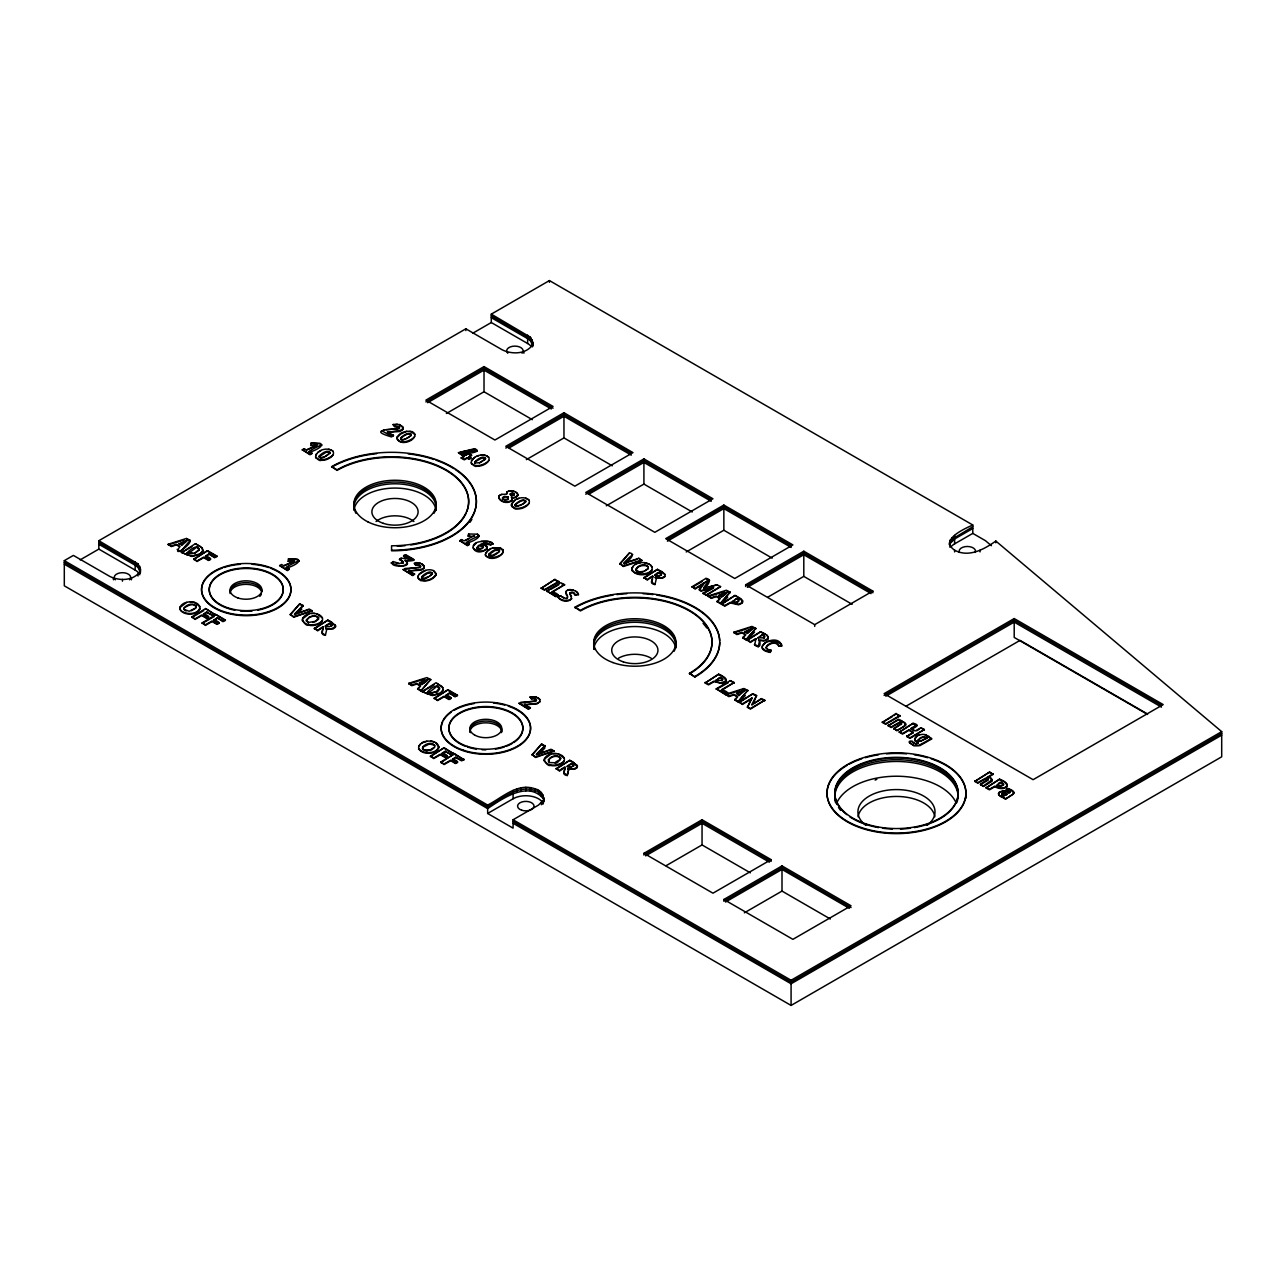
<?xml version="1.0" encoding="UTF-8"?>
<svg xmlns="http://www.w3.org/2000/svg" width="1286" height="1286" viewBox="0 0 1286 1286"><rect width="100%" height="100%" fill="white"/><g stroke="black" fill="none" stroke-linecap="round" stroke-linejoin="round"><path stroke-width="1.5" d="M768.514 649.607L770.957 650.105L770.25 652.404C748.098 648.739 778.126 631.088 781.808 645.91L778.786 646.054C776.423 640.717 767.726 643.579 766.022 648.031L768.514 650.186L766.022 647.453C767.565 642.807 777.451 639.978 778.786 646.054M202.931 551.276L201.806 547.643L195.392 543.689L181.647 552.578L191.903 556.484L199.973 554.379L202.931 550.697L199.973 553.8L193.205 555.874L187.065 554.909L181.647 551.999M443.397 690.373L442.288 686.74L435.858 682.802L422.13 691.675L432.369 695.581L440.455 693.492L443.397 689.794L440.455 692.897L433.687 694.987L427.547 694.006L422.13 691.096M403.145 562.336L399.416 563.509L393.146 561.58C386.411 567.721 415.812 567.93 405.09 560.696M196.999 547.434L199.105 549.54L194.106 553.736L199.073 550.183C197.883 538.287 173.787 565.631 196.999 546.839M439.587 688.058C438.976 692.254 432.016 695.597 439.587 688.058C434.925 679.458 416.15 704.085 437.353 685.888M566.901 597.877C568.09 600.884 559.153 593.827 557.561 596.431C559.876 601.253 568.283 603.182 571.643 598.633L569.843 593.409L572.961 592.782L575.276 595.161C583.651 594.598 570.55 586.77 566.885 590.612C563.734 594.132 570.341 600.015 565.776 592.589M570.1 594.052L569.907 592.83L572.125 591.994L574.199 592.878L575.276 595.161M1009.992 791.951C1010.137 794.089 1009.349 788.816 1006.199 789.845L1006.954 788.27L1008.915 788.8L1012.805 790.713L1013.85 793.124L1013.802 791.967M567.56 597.813L567.624 596.495M480.868 544.701C497.039 544.701 477.797 558.526 473.152 547.868L473.312 546.068C473.859 538.866 499.434 540.892 490.4 544.814C476.27 542.853 488.182 541.326 490.77 545.216M565.776 593.184L565.92 591.544M722.443 679.506L721.687 680.776L722.555 678.799C719.26 673.768 715.386 684.731 716.061 679.924M722.443 680.085L722.555 678.799M738.743 601.382L736.589 602.636L738.839 600.08C735.544 595.048 731.67 606.011 732.345 601.205M1003.369 785.071L1003.482 783.769C998.29 778.223 993.789 790.954 1003.369 785.071L1003.482 783.769M292.774 561.194L288.16 561.307L288.45 558.863L297.13 559.072C307.113 563.332 265.832 575.855 299.108 560.583M315.456 445.374L310.842 445.486L311.132 443.043L319.812 443.252C329.811 447.512 288.53 460.034 321.789 444.763M474.518 536.23L468.345 536.407L468.618 533.979L477.299 534.188C487.298 538.448 446.017 550.971 479.276 535.683M468.345 536.407L468.618 533.979M315.568 456.835C316.581 449.811 327.93 446.612 333.074 451.37C335.694 455.839 326.837 460.854 321.532 460.308C318.333 462.124 314.122 454.312 316.051 458.073M414.944 434.684C414.783 442.432 396.908 446.419 397.149 437.015C399.882 432.434 406.071 430.553 411.134 431.517C413.851 430.73 415.876 437.561 414.462 433.446M396.94 438.896L397.149 437.015M418.03 576.98C419.043 569.73 436.05 566.001 435.825 575.228C433.093 579.809 426.888 581.69 421.824 580.725C419.107 581.513 417.098 574.681 418.513 578.796M418.03 577.559L418.239 575.662M435.825 575.228L436.034 573.347M471.174 462.703C472.187 455.678 483.536 452.479 488.68 457.253C491.3 461.722 482.443 466.738 477.138 466.191C473.939 467.991 469.728 460.179 471.657 463.957M503.292 550.601C502.505 557.803 488.921 561.677 485.288 554.829L487.49 550.424L492.908 547.723L500.527 547.772L503.292 551.196L502.81 549.363M511.442 504.868C513.227 498.325 523.868 495.319 528.948 499.997C531.568 504.45 522.711 509.481 517.406 508.918C514.207 510.735 509.995 502.922 511.924 506.7M511.442 505.446L511.651 503.565M399.239 424.541L402.679 427.274L402.229 429.845L388.726 432.273L400.139 431.485L403.065 429.267L402.679 426.679L399.239 424.541L393.243 424.46L394.625 426.791C414.558 430.488 358.135 427.241 391.571 436.951L393.468 435.279L387.407 432.369M422.194 564.024L424.251 567.271L422.644 568.975L409.816 570.936L421.229 570.148L423.817 568.541L424.251 566.692C423.528 562.738 411.777 560.583 415.7 565.438C418.014 563.654 422.178 567.383 419.766 567.19C422.419 564.988 417.275 564.04 415.7 564.859L414.333 563.123M539.991 701.674L537.066 703.313L525.653 704.68L537.066 703.892L539.991 701.674L539.59 699.086L536.149 696.948L530.17 696.867L531.536 699.198C533.851 697.398 538.014 701.127 535.603 700.934C538.255 698.732 533.111 697.784 531.536 698.603L530.17 696.867M726.301 681.178L724.999 677.642L718.745 674.153L705.178 682.979L708.49 684.891L714.068 681.66L722.314 683.525L725.802 681.885L726.22 679.121M742.585 602.459L741.299 598.922L735.029 595.434L721.478 604.259L724.79 606.172L730.368 602.941L738.598 604.806L742.102 603.166L742.713 601.141M1007.227 786.148L1005.925 782.611L999.672 779.123L986.121 787.948L989.416 789.861L995.01 786.63C998.257 789.202 1007.774 790.134 1007.163 784.09M325.229 625.896L329.779 623.083L331.788 624.755L329.682 626.7L325.824 626.234M330.791 626.234L331.788 625.334L329.779 623.662L325.229 626.475M567.078 766.118L571.643 763.305L573.636 764.977L571.547 766.922L567.689 766.472M572.64 766.456L573.636 765.556L571.643 763.884L567.078 766.713M661.374 573.974L661.261 575.292L661.374 573.974C658.368 568.299 649.478 581.368 659.38 572.302M764.431 637.052L763.562 638.403L764.559 636.329C762.421 631.506 757.615 640.171 758.001 637.47M764.431 637.647L764.559 636.329M329.2 453.636L329.811 453.444C329.409 448.267 321.114 453.572 319.314 456C320.085 461.401 327.592 455.051 329.811 452.865M411.311 434.218L411.182 434.941C409.269 437.304 402.084 442.159 400.702 438.06C402.486 435.649 410.781 430.344 411.182 435.52L410.572 435.713M411.182 435.52C409.768 431.421 402.631 436.292 400.702 438.655L401.955 440.262L405.315 438.992M432.273 574.183C431.871 569.007 423.576 574.312 421.776 576.723C420.972 584.953 439.314 568.267 429.669 575.903M499.547 551.437C499.129 546.261 490.834 551.565 489.05 553.993C489.532 560.728 501.556 550.022 498.936 551.63M319.185 457.302L319.314 456M474.791 463.185L474.92 461.883C476.849 459.52 484.002 454.649 485.417 458.748L479.549 462.799L474.952 462.912M515.059 505.334L515.188 504.61C517.117 502.263 524.27 497.393 525.685 501.476C523.675 506.266 509.336 506.636 518.628 505.977M515.059 505.928L515.188 504.61M514.127 494.901C512.567 488.696 507.231 498.663 514.127 494.901L514.046 493.47M98.829 542.483L138.02 565.615L140.431 570.807L139.82 573.492L140.431 569.039L138.02 563.847L98.829 540.715L98.829 549.106L135.159 570.1A17.988 10.384 0 0 1 139.82 574.746M491.284 315.89L530.475 339.022L532.886 344.214L532.275 346.915L532.886 342.462L530.475 337.27L491.284 314.138L491.284 322.529L527.63 343.507A17.988 10.384 0 0 1 530.475 345.661M543.174 803.943C545.055 797.256 542.162 790.311 534.799 788.736C517.117 782.563 502.087 797.802 487.651 805.068L64.3 560.648L64.3 585.821L791.083 1005.427L1221.7 756.811L1221.7 731.638L995.83 541.052C984.304 549.251 968.631 557.963 954.614 550.167C939.053 539.59 965.143 528.53 972.779 524.993L972.779 533.385L954.614 543.865A17.988 10.384 0 0 0 951.753 546.02M196.002 607.362L196.163 606.703C193.093 601.928 185.489 606.896 184.059 608.101C186.438 604.581 192.964 602.266 196.051 606.06L196.002 607.94M434.62 747.118C422.628 754.143 436.645 748.79 434.668 745.237C432 741.749 426.534 743.517 423.721 745.96C420.635 748.114 425.345 752.423 422.515 747.922L422.628 749.159M560.375 759.592C550.103 763.884 557.481 765.443 560.535 758.354M648.112 568.589L648.176 566.708C645.074 562.657 635.782 565.39 636.12 570.63C639.206 577.784 654.494 563.429 645.347 570.534M503.26 499.113L505.35 500.27L507.6 499.788L508.308 496.991L504.369 496.283L502.456 498.55L502.633 497.312M183.898 609.339L184.059 608.101M308.656 622.424L315.745 621.299L318.574 617.473L314.411 615.528L309.396 616.958L306.422 620.752L308.656 623.003L306.422 620.157M323.156 627.086L317.674 630.847L314.363 628.34L317.674 630.253C330.727 620.8 315.89 634.368 325.406 635.3L326.789 629.175L325.792 628.227L326.789 629.175M548.447 759.737C549.186 763.98 550.649 763.53 548.447 759.737C550.826 756.232 557.336 753.901 560.439 757.711L560.535 758.933L560.439 757.711M567.255 775.522L568.653 769.398L567.64 768.449L568.653 769.976L567.255 775.522C557.738 774.59 572.575 761.039 559.523 770.475L556.211 768.562L559.523 771.07L565.02 767.308M636.023 569.987C637.454 564.795 646.167 564.795 648.176 566.708M652.758 576.321L647.26 580.066L643.948 577.575L647.26 579.488C660.313 570.036 645.476 583.587 654.992 584.535L656.39 578.395L655.378 577.462L656.39 578.395M758.177 646.295C747.745 639.946 762.775 653.706 759.576 640.75L758.563 640.396M758.177 646.874L759.576 640.75M992.149 779.83L983.533 785.875L980.462 784.685L983.533 786.469L991.667 781.502L991.265 778.271L989.432 777.242L986.844 778.03L993.242 774.333L989.673 772.018L974.82 781.422L977.89 783.206L985.59 778.753L988.275 779.493M179.911 607.844C182.226 599.051 203.092 599.935 199.185 610.287C194.331 617.087 178.095 614.242 180.185 606.799M302.435 619.273C305.168 609.95 324.651 612.506 322.384 620.656C319.571 624.996 313.559 626.234 308.736 625.237C305.071 626.716 301.39 617.537 302.548 620.913M302.435 619.852L302.708 618.212M418.818 745.96C416.407 754.319 437.047 756.747 438.767 746.78C437.674 741.138 429.878 740.286 425.216 741.604C421.647 741.025 416.487 749.69 420.506 743.935M418.529 749.368L418.818 748.323M544.299 759.496C547.016 750.172 566.499 752.728 564.232 760.878C561.419 765.218 555.407 766.456 550.601 765.459C546.936 766.954 543.239 757.775 544.396 761.135M544.299 760.074L544.573 758.435M632.037 568.492C634.77 559.185 654.252 561.725 651.97 569.891C647.903 577.928 630.188 575.276 632.31 567.447M632.037 570.839L632.31 569.794M199.86 609.242L200.134 608.198M438.478 748.42L438.767 746.78M920.953 740.993L925.968 738.694L925.872 737.441L924.087 736.54L920.117 737.842L918.525 740.543L920.953 740.993L925.968 738.1L924.087 737.119L921.323 737.794L918.317 739.964L918.525 741.138L919.683 740.945M325.792 628.822L333.01 629.031L335.357 627.279L335.453 625.285L327.946 620.077L314.363 628.34M567.64 769.044L574.858 769.253L577.205 767.501L577.301 765.508L569.811 760.299L556.211 768.562M655.378 578.041L662.595 578.266L664.942 576.514L665.039 574.504L657.548 569.312L643.948 577.575M768.128 638.853L768.321 637.567L767.629 639.512L763.691 641.103L758.563 639.801M322.432 631.539L323.349 627.214M563.798 773.529L565.277 767.662M651.536 582.526L652.532 579.021M754.721 644.881L755.943 638.66L750.445 641.827L747.134 639.914L750.445 642.421L755.943 638.66M510.269 494.596L510.413 493.519M914.7 738.903L914.716 740.238C913.558 734.033 928.878 731.959 927.27 737.939L928.846 736.444L927.27 737.939M914.7 739.482L917.143 735.994M511.732 500.672L512.166 499.097L511.732 500.672C508.083 503.951 500.961 502.505 498.791 498.196C497.473 492.361 508.05 495.367 506.716 493.438M499 496.171L498.759 497.473C500.784 501.926 508.083 503.373 511.732 500.077M486.944 549.09L487.185 547.836M511.651 496.943C509.674 497.971 515.847 498.341 517.872 494.933C516.152 491.043 510.526 489.259 506.941 492.072L506.716 494.017L506.684 492.715M511.651 497.537C515.67 499.595 520.862 494.322 515.59 491.911M765.684 642.261L762.148 646.247M901.647 723.262L893.802 728.439L896.872 730.802L905.489 725.449L905.617 724.179L903.11 721.784L900.039 722.443L901.824 720.835L898.448 719.244L888.144 725.77L891.214 727.538L898.898 723.102L901.502 724.5L901.325 723.005L898.898 722.523L891.214 726.96L888.144 725.191M506.684 493.294L506.941 492.072M1008.98 793.382L1006.665 791.437L1002.662 790.745L998.82 792.562L998.788 794.861L1001.006 796.677L998.788 794.861M1001.006 796.098L1003.787 795.809L1002.26 797.272L1005.443 799.12L1013.143 794.234L1013.85 792.546M770.25 652.404L770.957 650.105M482.25 548.013C475 554.105 476.399 540.972 483.311 546.212L482.25 548.592L483.375 546.807M483.311 546.807L478.987 545.794L476.752 548.093L481.077 548.543M747.423 707.364L751.876 698.057L747.423 707.364L750.413 709.084L764.784 700.195L761.296 698.555L751.86 705.049M391.265 562.673C395.75 564.924 403.595 568.187 407.26 563.139M751.876 698.652L742.408 704.471L739.177 702.027L752.937 693.717L756.57 695.485L751.86 704.455M753.853 702.269L756.57 695.485M927.27 737.36L927.881 736.01M1002.115 793.928C1004.366 796.388 1000.781 794.796 1002.807 793.108C1009.912 791.019 1003.16 798.333 1007.099 793.88M1002.115 794.523L1002.324 793.51M1010.04 792.128L1006.199 790.44L1006.954 788.27M393.243 424.46L394.625 426.196L398.933 426.47L399.255 428.061M557.561 595.852C559.699 601.591 569.393 601.221 571.643 598.633M316.051 457.478C321.002 462.751 330.968 457.623 333.363 454.505M397.149 437.594L400.669 434.041L406.746 431.324M396.94 438.317C400.428 445.599 412.517 439.844 414.735 436.581M474.904 457.269L471.367 460.822M471.657 463.362C476.608 468.634 486.574 463.49 488.969 460.388M418.513 578.218C423.48 582.735 432.514 579.938 435.825 574.649M511.651 504.144L515.172 499.997M490.85 548.463L485.497 552.932M511.924 506.105C516.876 511.378 526.842 506.234 529.237 503.115M485.288 554.829C487.683 560.021 501.042 556.806 503.083 552.498M476.061 543.222L473.312 546.068M699.327 589.551L701.063 590.547L713.521 587.557L701.063 591.142C692.141 587.863 725.256 570.212 695.131 589.052L692.109 586.721L705.885 578.427C717.684 579.343 693.154 599.26 709.55 580.227M699.327 590.145L703.571 584.31M306.582 620.093C308.447 616.299 318.028 613.76 318.526 619.37L318.574 617.473M434.668 745.237L429.46 743.935L422.692 747.262M560.439 758.29C557.401 754.352 548.8 756.859 548.383 761.617M180.185 607.378L186.599 602.427M302.708 618.791L309.122 613.84M632.31 568.026L632.985 566.403M544.573 759.029L550.971 754.062M180.024 609.5C182.982 614.065 195.777 615.817 199.86 608.664M302.548 620.318C306.438 627.986 319.201 624.707 322.384 620.656M418.641 748.661C421.615 753.242 434.395 754.995 438.478 747.825M632.133 570.132C634.979 575.646 648.932 574.906 651.97 569.891M544.396 760.54C548.286 768.208 561.066 764.929 564.232 760.878M721.478 603.681L724.79 605.577L730.368 602.362L738.598 604.227L742.102 602.571L742.52 600.401M705.178 682.4L708.49 684.297L714.068 681.082L720.996 683.091L726.301 680.583M986.121 787.37L989.416 789.266L995.01 786.051C998.45 788.27 1005.523 789.556 1007.356 784.83M980.462 784.106L988.275 778.914L985.59 778.159L977.89 782.611L974.82 780.843M980.462 784.685L988.034 780.232L988.275 778.914M64.3 560.648L73.382 555.407L109.728 576.385C119.084 581.047 133.342 581.047 139.82 571.74M532.275 345.146C525.797 354.454 511.555 354.454 502.183 349.808L465.853 328.814L98.829 540.715M487.651 805.068L487.651 813.459L513.082 828.152L513.082 819.761L538.529 805.068L543.174 800.422M972.779 528.514L954.614 538.995L949.952 543.656L949.952 540.136M565.92 592.123L566.274 591.062M325.792 628.227L330.92 628.95L335.357 626.7M655.378 577.462L660.522 578.17L664.942 576.514M567.64 768.449L572.768 769.173L577.205 767.501M760.573 640.348L764.736 640.348L768.128 638.274M483.874 460.308L485.417 459.327L485.369 457.703M319.314 456.578L326.355 452.093L329.939 452.736M485.545 458.604L481.961 457.977L474.92 461.883M421.776 577.318L427.643 573.251L432.401 572.865M515.188 505.205C517.117 502.842 524.27 497.971 525.685 502.07L525.653 500.447M489.05 554.571L494.917 550.521L499.675 550.135M499 496.766L499.547 495.496M473.152 547.868C474.518 550.537 483.584 553.076 486.944 548.495M1005.411 791.035L998.82 792.562M1005.443 799.12L1013.625 793.687M294.51 614.644L309.17 609.034L312.176 610.77L293.69 617.264L290.298 614.386L299.799 603.713L303.158 605.867L295.587 613.679M290.298 614.981L299.799 603.713M624.096 563.284L638.756 558.269L641.778 560.583L623.276 566.499L619.884 563.622L629.401 552.948C641.73 554.17 608.648 575.244 632.76 554.507M619.884 564.216L629.401 552.948M536.358 754.866L551.019 749.256L554.041 750.992L535.539 757.486L532.147 754.625L541.663 743.935L545.007 746.089L537.452 753.901M532.147 755.203L541.663 743.935M168.225 544.251L171.311 546.02L176.391 544.316L180.072 546.437C170.781 558.558 190.762 545.618 190.215 540.361L186.374 538.48L168.225 544.251L171.311 546.614L176.391 544.894L178.85 546.325M180.378 551.839L190.215 540.361M420.844 690.952L430.697 679.458L426.839 677.577L408.707 683.348L411.777 685.711L416.857 684.007L420.554 686.129L417.628 689.087L420.844 690.952L430.697 679.458M720.305 603.584L730.159 592.107L726.317 590.226L708.168 595.997L711.238 598.36L716.334 596.64L720.015 598.778L717.09 601.735L720.305 603.584L730.159 592.107M724.002 601.269L727.699 597.186M745.944 639.817L755.798 628.34L751.94 626.443L733.808 632.214L736.878 634.577L741.974 632.873L745.655 635.011L742.729 637.952L745.944 639.817L755.798 628.34M748.404 638.853L754.56 632.053M737.907 701.867L747.761 690.389L743.919 688.508L725.77 694.279L728.84 696.642L733.936 694.938L737.617 697.06L734.692 700.018L737.907 701.867L747.761 690.389M741.604 699.552L745.301 695.469M893.802 728.439L896.872 730.223C899.171 729.226 910.15 724.5 903.11 721.784M303.158 605.288L294.51 614.049M299.108 612.04L301.808 609.098M545.007 745.51L536.358 754.271M540.972 752.262L545.007 747.857M183.994 609.387L189.219 611.268L195.585 608.021M417.628 689.087L420.554 685.551L416.857 683.413L411.777 685.116L408.707 683.348M717.09 601.735L720.015 598.199L716.334 596.061L711.238 597.765L708.168 595.997M742.729 637.952L745.655 634.416L741.974 632.294L736.878 633.998L733.808 632.214M734.692 700.018L737.617 696.482L733.936 694.344L728.84 696.048L725.77 694.279M425.65 570.454L419.011 574.376M401.602 563.348L403.145 562.93L403.113 561.628L399.496 559.153L403.113 562.223M181.583 545.521L187.033 540.892M427.499 679.41C412.79 684.104 422.998 686.386 427.499 679.989M422.065 684.618L424.493 682.287M726.976 592.042C712.251 596.752 722.459 599.035 726.976 592.637M721.526 597.267L723.97 594.936M749.609 631.169L747.166 633.5L752.599 628.87M739.129 694.97L744.578 690.341L739.129 695.549L736.54 693.475L744.578 690.92M504.225 499.498L508.308 499.129M510.413 494.113L512.31 493.422L514.223 494.467M996.988 784.91L999.865 785.842L1003.369 784.476M508.308 496.991L504.369 496.862L502.681 499.177M510.269 494.017L511.442 495.158L514.127 494.322M654.815 575.115L658.03 576.112L661.261 574.713M506.941 492.667L507.552 491.541M522.052 504.417L525.074 502.263M718.745 674.153L705.178 682.979M999.672 779.123L986.121 787.948M1002.324 794.089L1004.559 793.349L1007.099 794.475M327.946 620.077L314.363 628.934M657.548 569.312L643.948 578.153M569.811 760.299L556.211 769.157M768.321 638.161L767.179 635.364L760.733 631.651L747.134 639.914M760.733 631.651L747.134 640.508M216.996 556.099L214.601 557.192L208.911 553.896L214.601 557.77L216.996 556.099L207.56 550.649L193.768 558.992L197.063 561.484L203.686 557.658L208.525 560.455C216.578 558.172 196.436 552.884 210.534 559.297M207.56 550.649L193.768 559.571M215.035 614.017L212.624 615.11L206.95 612.409L212.624 615.689L215.035 614.595L205.599 608.567L191.807 616.91L195.102 619.402L201.725 615.576L206.564 618.373C214.617 616.09 194.475 610.802 208.557 617.216M225.388 619.997L222.992 621.09L217.302 617.794L222.992 621.668L225.388 619.997L215.952 614.547L202.159 622.89L205.455 625.382L212.077 621.556L216.916 624.353C224.97 622.054 204.828 616.782 218.909 623.196M552.305 592.235L564.586 584.632L560.664 582.719L546.711 590.901L555.729 596.688C565.438 594.791 541.068 587.702 558.124 595.595M457.462 695.196L455.067 696.289L449.377 693.009L455.067 696.867L457.462 695.196L448.042 689.746L434.234 698.089L437.545 700.581L444.168 696.771L448.991 699.552C457.06 697.269 436.918 691.981 451 698.394M448.042 689.746L434.234 698.684M453.653 753.178L451.257 754.271L445.567 751.587L451.257 754.866L453.653 753.773L444.217 747.729L430.424 756.088L433.736 758.579L440.342 754.753L445.181 757.55C453.251 755.252 433.109 749.963 447.19 756.377M444.217 747.729L430.424 756.666M464.005 759.158L461.61 760.251L455.919 757.55L461.61 760.846L464.005 759.753L454.569 753.709L440.776 762.051L444.088 764.559L450.711 760.733L455.533 763.514C463.603 761.232 443.461 755.943 457.543 762.357M454.569 753.709L440.776 762.646M721.864 690.132L734.145 682.528L730.239 680.615L716.27 688.798L725.288 694.585C735.013 692.688 710.628 685.615 727.699 693.492M554.941 579.407L541.197 588.297L544.508 590.21L558.863 581.915L554.941 579.407L541.197 588.297M752.937 693.717L739.177 702.606M896.085 713.521L882.325 722.41L885.636 724.323L899.991 716.029L896.085 713.521L894.22 715.546M916.902 725.191C899.734 733.149 926.193 725.738 913.044 723.311L899.268 732.2L902.531 734.081L909.009 730.335L913.221 732.763L909.009 729.757L902.531 733.486L899.268 731.605M913.044 723.311L899.268 732.2M205.696 555.922L208.911 553.896M205.696 556.5L208.911 554.491M203.735 613.84L206.95 611.814M203.735 614.419L206.95 612.409M214.087 619.82L217.302 617.794M214.087 620.399L217.302 618.389M446.178 695.019L449.377 693.009M446.178 695.613L449.377 693.588M442.352 753.001L445.567 750.992M442.352 753.596L445.567 751.587M452.704 758.981L455.919 756.972M455.919 757.55L454.762 757.808M758.001 638.049L762.55 634.657M989.673 772.018L974.82 781.422M191.309 610.77L194.958 608.664M732.345 601.8L736.878 598.424M716.061 680.519L720.578 677.143M996.988 785.489L1001.505 782.113M325.085 456.385L328.268 454.44M406.472 438.462L409.655 436.501M488.905 554.716L492.49 555.343L498.003 552.433M751.876 698.057L742.408 703.876L739.177 702.027M321.13 450.47L317.755 452.431M704.696 582.462L695.131 588.474L692.109 586.721M479.549 462.799L482.813 461.047M491.284 314.138L549.427 280.573L972.779 524.993M80.166 559.876L98.829 549.106M472.637 333.299L491.284 322.529M309.621 451.788L311.919 453.106L310.022 454.778L302.339 449.746L304.219 448.653L306.502 449.987L317.031 445.294M302.339 450.341L304.219 448.653M302.339 449.746L310.022 454.183L311.919 453.106M484.018 366.59L425.875 400.155L494.917 440.021L553.06 406.44L484.018 366.59L484.018 391.764L532.34 419.67M425.875 401.923L484.018 368.343L553.06 408.209M427.579 402.695L484.018 370.111L551.34 408.98M382.071 431.453L383.855 429.829M181.647 552.578L191.839 546.695M382.071 430.874L391.571 436.356L393.468 435.279M446.403 413.481L484.018 391.764M193.768 558.992L197.063 560.905L203.686 557.079L208.525 559.86L210.534 558.703M458.443 452.656L464.085 456.498L458.443 452.656L474.63 448.685C488.31 454.183 438.188 455.373 477.283 450.582M470.869 458.25C465.628 455.212 474.389 458.298 468.795 459.215L467.107 458.25L464.294 459.874L461.256 458.137L464.085 455.919M463.233 453.251L465.966 454.826L468.779 453.202L471.56 455.099L468.988 457.157M461.256 458.137L464.085 456.498M463.233 453.829L465.966 455.421L468.779 453.202M286.939 567.592L289.221 568.926L287.341 570.598L279.657 565.567L281.538 564.474L283.82 565.808L294.333 561.114M461.256 457.543L464.294 459.295L467.107 457.655L468.795 458.636L470.869 457.655M468.988 456.578L471.56 455.099M191.807 617.489L203.702 610.625M191.807 616.91L195.102 618.823L201.725 614.997L206.564 617.778L208.557 616.621M279.657 565.567L287.341 570.003L289.221 568.926M563.959 412.742L505.816 446.306L574.858 486.172L633.001 452.608L563.959 412.742L563.959 437.915L612.297 465.821M202.159 623.469L214.055 616.605M505.816 448.075L563.959 414.51L631.281 453.363M509.24 447.866L563.959 416.262L631.281 455.131M202.159 622.89L205.455 624.787L212.077 620.977L216.916 623.758L218.909 622.601M526.344 459.632L563.959 437.915M391.265 563.252L393.146 561.58M399.496 559.153L401.168 558.188L409.864 559.056M399.496 559.731L401.168 558.188M407.34 560.503C422.419 558.301 408.209 562.754 405.09 560.117M408.498 571.032L414.542 573.926L412.661 575.598L403.145 569.521L419.766 567.19M467.123 542.708L469.406 544.026L467.525 545.698L459.825 540.683L461.706 539.59L464.005 540.908L474.518 535.635M459.825 541.261L461.706 539.59M465.596 540.57L468.795 538.721M403.145 569.521L412.661 575.019L414.542 573.926M459.825 540.683L467.525 545.119L469.406 544.026M643.916 458.893L585.773 492.474L654.815 532.324L712.958 498.759L643.916 458.893L643.916 484.083L692.238 511.973M585.773 494.226L643.916 460.661L711.222 499.531M589.181 494.017L643.916 462.43L711.222 501.283M606.285 505.8L643.916 484.083M541.197 587.702L544.508 589.631L558.863 581.336M550.73 589.406L558.815 584.744M564.586 584.632L552.305 591.64M723.857 505.06L665.714 538.625L734.756 578.491L792.899 544.91L723.857 505.06L723.857 530.234L772.179 558.14M667.418 539.397L723.857 506.813L791.179 545.682M667.418 541.165L723.857 508.581L791.179 547.45M422.13 691.675L434.009 684.827M686.226 551.951L723.857 530.234M434.234 698.089L437.545 700.002L444.168 696.176L448.991 698.973L451 697.816M692.109 587.3L702.301 581.417M703.828 588.072L717.009 584.841L720.594 586.577L706.223 595.466L703.104 593.071L713.521 587.557M703.104 593.666L713.521 588.136M703.104 593.071L706.223 594.871L720.594 586.577M524.334 704.776L530.379 707.67L528.498 709.358L518.997 703.265L535.603 700.934M430.424 756.088L433.736 757.984L440.342 754.159L445.181 756.956L447.19 755.798M518.997 703.265L528.498 708.763L530.379 707.67M745.655 586.545L745.655 584.776L803.798 551.212L872.84 591.078L872.84 592.83M747.375 585.548L803.798 552.98L871.12 591.833M747.375 587.316L803.798 554.732L871.12 593.602M440.776 762.051L444.088 763.964L450.711 760.139L455.533 762.936L457.543 761.778M721.478 604.259L735.029 595.434M767.887 597.122L803.798 576.385L852.136 604.291M972.779 526.746L951.753 539.397L949.341 544.589L949.341 542.821M487.651 813.459L513.082 798.783A17.988 10.384 0 0 1 543.174 803.428M745.655 584.776L814.697 624.642L872.84 591.078M728.374 682.641L716.27 689.376M734.145 682.528L721.864 689.537M754.914 702.815L761.296 699.134L764.784 700.79M747.423 706.786L750.413 708.506L764.784 700.195M1014.204 618.55L884.109 693.668L1033.108 779.686L1163.187 704.583L1014.204 618.55L1014.204 637.438L1147.594 714.453M884.109 695.437L1014.204 620.318L1161.467 705.339M885.845 696.192L1014.204 622.086L1161.467 707.107M643.916 855.094L643.916 853.325L702.043 819.761L771.102 859.627L771.102 861.379L702.043 821.513L645.62 854.097M645.62 855.865L702.043 823.281L769.366 862.15M905.955 706.239L1020.023 640.38L1146.485 713.392M882.325 722.41L892.516 716.527M882.325 721.816L885.636 723.729L899.991 715.45M888.144 725.77L898.448 719.822L901.824 721.43M900.039 721.864L901.824 720.835M893.802 729.033L900.923 724.323M666.132 865.671L702.043 844.934L750.381 872.84M911.163 728.519L915.359 730.93L920.824 727.78L924.377 729.5L909.99 738.389L906.743 736.508L913.221 732.184M906.743 736.508L913.221 732.763M916.725 730.737L919.458 729.162M906.743 735.913L909.99 737.794L924.377 729.5M918.011 742.713L915.664 743.999L918.011 743.308M931.611 738.389L918.847 745.366L913.912 745.269L909.491 742.729L913.912 745.864L919.94 745.623L931.611 738.984L928.846 736.444M771.102 859.627L712.958 893.191L643.916 853.325M723.857 899.477L782.001 865.912L851.043 905.778L792.899 939.343L723.857 899.477L723.857 901.245L782.001 867.68L851.043 907.546M725.561 902.016L782.001 869.432L849.323 908.302M744.369 912.819L782.001 891.085L830.322 918.992M986.844 777.435L993.242 773.754M1002.26 797.272L1003.787 796.388L1003.112 794.909M513.082 819.761L791.083 980.253L1221.7 731.638M1221.7 733.406L791.083 982.022L513.082 821.513M1221.7 735.158L791.083 983.774L513.082 823.281M421.647 577.446L424.091 578.33L428.64 576.53M427 741.202L421.888 743.003M546.711 591.48L549.106 590.338M403.611 555.648C412.838 560.246 398.531 556.243 405.685 554.684L413.61 559.265M403.611 556.243L405.685 555.263L413.61 559.844M312.803 622.488L315.745 621.299M546.711 590.901L555.729 596.109L558.124 595.016M716.27 688.798L725.288 694.006L727.699 692.913M290.298 614.386L293.69 616.669L312.176 610.77M619.884 563.622L623.276 565.904L641.778 560.005M532.147 754.625L535.539 756.907L554.041 750.992M543.174 795.037L543.174 798.558C527.951 780.297 501.636 799.153 487.651 808.589L64.3 564.184M427.595 691.755L431.469 692.784L435.841 691.707M187.033 540.297L179.011 544.026L185.698 541.47M426.18 680.567L419.477 683.139M725.642 593.216L718.938 595.772M752.599 628.275L744.578 632.005L751.281 629.433M744.578 690.341L736.54 693.475M490.77 544.621L493.133 543.624M624.096 563.863L628.886 561.853M537.966 754.191L551.019 749.851L554.041 751.587M655.426 575.469L658.03 576.707L660.377 575.469M758.595 637.824L763.562 637.808M749.642 627.986L751.94 627.038L755.798 628.918M741.604 690.052L743.919 689.087L747.761 690.984M717.54 680.567L721.687 680.198M315.649 445.824L306.502 449.987M292.967 561.644L283.82 565.808M781.615 644.399L775.747 641.184L767.179 641.521M480.868 544.123L483.488 543.335M319.185 456.723L320.584 457.607L323.943 456.932M168.225 544.83L184.059 540.007M299.3 612.618L309.17 609.628L312.176 611.364M630.542 561.355L637.117 559.346M408.707 683.927L424.541 679.121M708.168 596.575L724.002 591.753M733.808 632.808L747.873 628.516M725.77 694.858L739.852 690.582M636.12 570.036L639.255 571.884L643.434 571.402M423.817 749.754L429.942 749.931M187.113 552.659L194.106 553.157M429.62 692.527L431.469 693.379L434.588 692.254M573.652 590.258L567.882 590.161M513.902 491.188L508.549 491.075M502.81 549.942L499.482 548.013L492.908 547.723M709.293 587.027L717.009 584.841M460.324 452.158L474.63 449.28L477.283 451.161M386.347 429.572L397.824 428.929M404.945 568.492L418.898 567.576M520.782 702.236L534.751 701.32M424.75 750.172L426.791 751.088L428.897 750.252M550.504 762.646L554.668 762.711M393.243 425.039L397.261 424.139M414.333 563.702L420.313 563.204M530.17 697.446L536.149 696.948M568.975 766.986L571.547 766.922M557.561 596.431L561.001 595.948L563.654 598.103M488.198 541.358L481.141 541.374M314.54 613.342L310.907 613.454M556.404 753.564L552.771 753.676M189.138 553.43L192.643 553.559M733.824 601.848L736.589 602.041M387.407 431.774L388.726 431.694M408.498 570.437L409.816 570.357M575.276 594.582L578.475 594.357M524.334 704.181L525.653 704.101M485.369 455.324L480.98 455.148M310.842 445.486L317.031 444.715M288.16 561.307L294.333 560.535M778.786 645.459L781.808 645.91M909.395 741.942C911.661 738.791 912.851 744.112 915.664 743.421M1003.787 795.053L1004.993 795.102M321.789 445.342L319.812 443.847L311.132 443.043M299.108 561.162L297.13 559.667L288.45 558.863M468.345 535.828L469.824 535.876M762.132 647.871L765.813 650.78L770.25 651.809M649.366 564.2L644.141 562.561M434.218 741.926L430.633 741.09M770.957 650.7L769.575 649.848M414.462 434.025L410.073 431.308M331.772 450.261L328.686 449.232M927.415 735.705L924.859 734.724M322.561 617.971L316.356 613.631M200.037 606.542L193.832 602.218M564.409 758.193L558.22 753.853M918.413 743.067L914.989 740.382L918.413 742.472M406.714 557.449L409.864 558.462M528.948 499.997L525.636 498.052M912.321 741.813L914.523 743.372M1013.802 792.546L1008.915 788.8M493.133 544.203L489.548 541.695M992.069 779.895L989.432 777.242M999.672 779.718L1003.016 780.715M718.745 674.732L720.98 675.182M184.412 610.014L186.116 611.011M299.799 604.307L303.158 605.867M541.663 744.53L545.007 746.089M657.548 569.891L660.94 570.968M760.733 632.246L765.09 633.853M327.946 620.672L330.197 621.154M569.811 760.894L572.045 761.376M742.52 600.98L736.106 595.916M659.38 572.897L661.374 574.569M762.55 635.236L764.559 636.908M1008.465 792.401L1006.665 791.437M437.353 686.483L439.555 689.28M924.377 730.078L920.824 727.78M989.673 772.613L993.242 774.333M736.878 599.019L738.839 600.08M1001.505 782.708L1003.482 784.364M720.578 677.738L722.555 679.394M913.044 723.905L916.902 725.786M752.937 694.311L756.57 696.08M709.55 580.806L705.885 578.427M727.587 591.431L730.159 592.701M190.215 540.956L186.374 538.48M428.125 678.799L430.697 680.053M488.68 457.253L486.397 455.662M897.387 714.743L899.991 716.029M554.941 580.002L558.863 581.915M561.966 583.94L564.586 585.226M734.145 683.123L730.239 680.615M436.034 573.926L433.253 570.502M200.68 546.679L195.392 543.689M487.153 547.756L484.356 544.476M443.059 687.753L436.918 683.316M726.413 680.439L722.073 675.745M335.55 626.587L331.338 621.749M577.301 765.508L577.398 766.81L573.202 761.971M972.779 533.385L985.494 540.715L991.393 545.698M491.284 317.658L527.63 338.636L530.475 340.79L532.886 345.982L532.886 342.462M718.938 595.193L721.526 596.688M717.09 601.141L720.305 603.005M641.778 560.583L638.756 558.269M744.578 631.426L747.166 632.905M911.163 729.098L913.96 730.721M651.536 581.947L654.992 584.535M388.919 433.237L393.468 435.858M742.729 637.374L745.944 639.238M1002.26 796.677L1005.443 798.526M309.621 452.367L311.919 453.685M467.123 543.303L469.406 544.621M466.786 511.635A77.08 44.512 0 0 0 428.768 462.88A77.08 44.512 0 0 0 337.061 470.387L331.611 466.657L337.061 469.808A77.08 44.512 0 0 1 462.799 484.243A77.08 44.512 0 0 1 391.571 545.778L391.571 550.81A84.796 48.948 0 0 0 468.811 522.068A84.796 48.948 0 0 0 455.324 469.583M689.441 673.88A77.08 44.512 0 0 0 689.441 610.946A77.08 44.512 0 0 0 580.42 610.946L574.971 607.217L580.42 610.352A77.08 44.512 0 0 1 689.441 610.352A77.08 44.512 0 0 1 689.441 673.301L694.89 677.031A84.796 48.948 0 0 0 719.726 642.421M689.441 673.301L694.89 677.031M734.692 699.423L737.907 701.288M410.009 571.9L414.542 574.52M525.845 705.644L530.379 708.264M286.939 568.187L289.221 569.505M207.56 551.228L216.996 556.677M448.042 690.341L457.462 695.774M179.011 543.448L181.583 544.926M419.477 682.544L422.065 684.039M321.934 632.712L325.406 635.3M177.147 549.395L180.378 551.26M417.628 688.492L420.844 690.357M563.798 772.934L567.255 774.944M98.829 544.251L135.159 565.229L138.02 567.383L140.431 572.575L140.431 569.039M215.035 614.595L205.599 608.567M225.388 620.575L215.952 614.547M444.217 748.323L453.653 753.773M454.569 754.303L464.005 759.753M64.3 562.416L487.651 806.836C502.087 799.554 517.117 784.315 534.799 790.504C540.908 791.742 547.129 799.345 541.39 804.682L541.39 802.914M665.039 574.504L661.904 571.514M577.462 592.557L575.694 591.142M468.779 453.797L471.56 455.678M539.959 699.761L538.046 697.784M1007.163 784.685L1003.9 781.197M438.767 747.359L435.874 742.729M928.846 737.023L931.611 738.984M755.943 639.238L756.12 638.788M652.758 576.9L652.934 576.45M479.276 536.278L477.299 534.188M768.224 636.859L766.263 634.609M407.292 563.123L405.974 560.696M652.163 567.19L650.732 565.149M202.963 549.652L201.806 547.643M571.466 596.382L570.518 594.743M578.475 594.936L578.057 593.409M914.716 739.659L914.989 740.961M403.032 427.354L403.065 429.267M909.395 741.347L909.491 742.729M476.752 547.514L476.801 548.688M512.117 498.02L512.166 499.675M498.759 496.894L498.791 498.196M1010.04 791.549L1009.992 792.53M995.83 541.052L995.83 542.805M992.069 779.3L992.02 780.956M980.045 550.167L980.045 551.919M954.614 535.474L954.614 543.865M954.614 550.167L954.614 551.919M951.753 537.628L951.753 541.149M949.952 545.505L949.952 547.273M925.872 737.441L925.968 738.694M919.538 734.981L918.3 735.431M918.317 739.386L918.124 740.623M912.321 741.218L912.417 742.215M905.617 723.584L905.489 725.449M814.697 624.642L814.697 626.411M803.798 551.212L803.798 576.385M791.083 980.253L791.083 1005.427M782.001 865.912L782.001 891.085M702.043 819.761L702.043 844.934M640.508 562.673L638.724 563.075M637.004 563.67L635.38 564.474M636.184 568.734L636.12 570.63M573.636 764.977L573.508 766.295M569.907 592.83L569.843 594.003M549.427 280.573L549.427 282.325M543.801 797.722L543.801 801.258M541.39 792.53L541.39 796.066M538.529 790.392L538.529 793.912M536.375 699.375L536.471 700.516M534.799 788.736L534.799 792.256M532.275 339.777L532.275 343.298M530.475 337.27L530.475 340.79M530.459 787.691L530.459 791.228M527.63 335.116L527.63 343.507M525.813 787.337L525.813 790.874M523.9 351.448L523.9 353.216M521.151 787.691L521.151 791.228M520.959 505.012L519.817 505.543M519.062 498.357L517.004 499.081M517.84 494.322L517.872 495.528M516.811 788.736L516.811 792.256M513.082 790.392L513.082 798.783M501.878 494.258L500.431 494.853M489.05 553.993L489.066 555.616M487.153 547.161L487.185 548.415M483.311 546.212L483.375 547.386M478.778 455.614L476.72 456.353M465.853 328.814L465.853 330.582M424.123 566.017L424.139 567.93M421.776 576.723L421.808 578.346M420.538 565.615L420.635 566.772M407.292 562.529L407.26 563.718M403.113 561.628L403.145 562.93M401.103 559.989L400.509 559.667M400.702 438.06L400.557 439.378M399.464 426.968L399.544 428.109M398.194 563.348L395.606 562.657M335.453 625.285L335.357 627.279M333.074 451.37L332.544 450.791M331.788 624.755L331.659 626.073M329.763 451.82L329.811 453.444M318.124 619.434L317.481 620.077M316.549 453.636L315.777 454.939M306.582 619.514L306.534 621.395M199.105 548.961L199.073 550.183M196.051 606.06L196.163 607.297M192.016 601.928L190.199 601.864M139.82 566.354L139.82 569.875M138.02 563.847L138.02 567.383M138.02 574.231L138.02 575.999M135.159 561.709L135.159 570.1M131.429 578.041L131.429 579.793M122.443 579.423L122.443 581.192M113.441 578.041L113.441 579.793M261.38 594.164A15.93 9.195 0 0 1 259.788 596.382M230.065 591.785A15.93 9.195 0 0 1 245.996 582.59A15.93 9.195 0 0 1 261.926 591.785M470.451 732.634A15.93 9.195 0 0 1 485.835 721.06A15.93 9.195 0 0 1 501.219 732.634M834.791 795.295A61.664 35.606 0 0 1 902.917 759.881A61.664 35.606 0 0 1 956.784 802.705M840.578 810.357A61.664 35.606 0 0 1 838.504 807.463M836.897 804.506A61.664 35.606 0 0 1 834.887 797.143M846.847 814.665A61.664 35.606 0 0 1 883.434 758.74A61.664 35.606 0 0 1 956.784 800.953M956.028 802.753A61.664 35.606 0 0 1 929.264 823.683M927.302 824.374A61.664 35.606 0 0 1 914.346 827.605M910.488 828.2A61.664 35.606 0 0 1 900.473 829.068M892.452 829.068A61.664 35.606 0 0 1 882.453 828.2M878.579 827.605A61.664 35.606 0 0 1 865.623 824.374M863.662 823.683A61.664 35.606 0 0 1 849.725 816.771M594.727 649.494A41.12 23.743 0 0 1 636.409 620.511A41.12 23.743 0 0 1 674.105 651.263M353.955 507.327A41.12 23.743 0 0 1 400.332 482.234A41.12 23.743 0 0 1 433.929 513.387M356.061 513.419A41.12 23.743 0 0 1 354.229 508.87M353.875 507.552A41.12 23.743 0 0 1 397.647 483.841A41.12 23.743 0 0 1 435.745 510.622M593.891 648.192A41.12 23.743 0 0 1 633.709 622.279A41.12 23.743 0 0 1 675.906 646.906M965.915 795.295A69.444 40.091 0 0 1 965.657 798.783M471.882 519.335A84.796 48.948 0 0 1 469.92 522.341M703.072 623.372A77.08 44.512 0 0 1 706.689 627.922M230.065 593.553A15.93 9.195 0 0 1 243.922 584.423A15.93 9.195 0 0 1 261.38 591.174M469.904 732.023A15.93 9.195 0 0 1 485.835 722.828A15.93 9.195 0 0 1 501.765 732.023M234.824 610.191A37.005 21.364 0 0 1 216.305 577.318A37.005 21.364 0 0 1 276.185 577.318A37.005 21.364 0 0 1 257.666 610.191M252.04 610.979A37.005 21.364 0 0 1 240.45 610.979M270.269 568.107A44.705 25.816 0 0 1 280.075 606.751A44.705 25.816 0 0 1 212.415 606.751A44.705 25.816 0 0 1 222.237 568.107M223.893 567.528A44.705 25.816 0 0 1 240.418 564.281M252.088 564.281A44.705 25.816 0 0 1 268.597 567.528M466.03 513.371A77.08 44.512 0 0 1 410.813 544.959M405.106 545.666A77.08 44.512 0 0 1 397.342 546.245M331.611 467.236A84.796 48.948 0 0 1 376.637 453.669M408.112 453.845A84.796 48.948 0 0 1 433.977 459.456M435.938 460.131A84.796 48.948 0 0 1 453.797 468.602M331.611 466.657A84.796 48.948 0 0 1 469.92 482.539A84.796 48.948 0 0 1 391.571 550.231M574.971 607.796A84.796 48.948 0 0 1 612.988 595.129M616.878 594.582A84.796 48.948 0 0 1 626.877 593.682M642.968 593.682A84.796 48.948 0 0 1 652.983 594.582M656.873 595.129A84.796 48.948 0 0 1 677.32 600.015M679.217 600.675A84.796 48.948 0 0 1 719.662 640.605M574.971 607.217A84.796 48.948 0 0 1 694.89 607.217A84.796 48.948 0 0 1 694.89 676.452M465.709 746.394A37.005 21.364 0 0 1 455.823 715.997A37.005 21.364 0 0 1 508.902 711.769A37.005 21.364 0 0 1 513.677 742.569M512.021 743.581A37.005 21.364 0 0 1 506.009 746.394M504.353 746.973A37.005 21.364 0 0 1 495.431 749.111M485.867 749.834A37.005 21.364 0 0 1 481.993 749.722M476.286 749.111A37.005 21.364 0 0 1 467.365 746.973M508.211 706.127A44.705 25.816 0 0 1 526.376 739.386A44.705 25.816 0 0 1 470.563 752.728A44.705 25.816 0 0 1 442.673 721.8M443.509 720.192A44.705 25.816 0 0 1 451.113 712.235M454.247 710.226A44.705 25.816 0 0 1 474.293 703.538M493.631 703.056A44.705 25.816 0 0 1 504.771 705.082M931.193 758.804A69.444 40.091 0 0 1 953.36 816.53A69.444 40.091 0 0 1 851.83 824.246A69.444 40.091 0 0 1 847.361 765.186M848.985 764.27A69.444 40.091 0 0 1 861.733 758.804M865.285 757.711A69.444 40.091 0 0 1 878.483 754.802M886.392 753.853A69.444 40.091 0 0 1 906.534 753.853M914.442 754.802A69.444 40.091 0 0 1 927.656 757.711M836.897 802.609A61.664 35.606 0 0 1 896.471 776.23A61.664 35.606 0 0 1 956.028 802.609M865.88 825.371A38.548 22.248 0 0 1 870.429 795.423A38.548 22.248 0 0 1 922.512 795.423A38.548 22.248 0 0 1 927.045 825.371M858.067 816.771A38.548 22.248 0 0 1 896.471 796.452A38.548 22.248 0 0 1 934.858 816.771M875.171 780.104A8.23 4.742 0 0 1 876.875 779.348M618.47 658.207A23.132 13.358 0 0 1 651.182 658.207M376.042 521.521A23.132 13.358 0 0 1 413.931 521.521M835.562 802.625A61.664 35.606 0 0 1 834.887 798.911M834.887 795.198A61.664 35.606 0 0 1 898.078 761.473A61.664 35.606 0 0 1 958.134 797.063M353.955 510.269A41.12 23.743 0 0 1 394.963 488.069A41.12 23.743 0 0 1 436.002 510.237M593.746 649.366A41.12 23.743 0 0 1 633.709 626.555A41.12 23.743 0 0 1 675.761 648.096M507.777 353.232A8.23 4.742 0 0 1 514.898 346.111A8.23 4.742 0 0 1 522.02 353.232M959.388 552.433A8.23 4.742 0 0 1 967.329 546.47A8.23 4.742 0 0 1 975.27 552.433M115.322 579.809A8.23 4.742 0 0 1 122.443 572.688A8.23 4.742 0 0 1 129.564 579.809M998.595 793.124L998.595 794.282L998.595 793.124M238.023 597.99A15.93 9.195 0 0 0 261.926 590.033A15.93 9.195 0 0 0 238.023 582.06A15.93 9.195 0 0 0 238.023 597.99M474.566 734.997A15.93 9.195 0 0 0 501.219 730.882A15.93 9.195 0 0 0 481.703 719.613A15.93 9.195 0 0 0 474.566 734.997M612.908 662.563A41.12 23.743 0 0 0 675.906 643.386A41.12 23.743 0 0 0 615.656 621.476A41.12 23.743 0 0 0 612.908 662.563M367.892 521.859A41.12 23.743 0 0 0 435.311 508.629A41.12 23.743 0 0 0 381.749 481.527A41.12 23.743 0 0 0 367.892 521.859M214.633 607.539A44.705 25.816 0 0 0 289.43 595.965A44.705 25.816 0 0 0 234.679 564.361A44.705 25.816 0 0 0 214.633 607.539M227.751 607.796A37.005 21.364 0 0 0 283.258 589.293A37.005 21.364 0 0 0 227.751 570.791A37.005 21.364 0 0 0 227.751 607.796M463.507 750.252A44.705 25.816 0 0 0 530.571 727.892A44.705 25.816 0 0 0 463.507 705.532A44.705 25.816 0 0 0 463.507 750.252M467.365 746.394A37.005 21.364 0 0 0 522.855 727.892A37.005 21.364 0 0 0 467.365 709.39A37.005 21.364 0 0 0 467.365 746.394M861.733 827.67A69.444 40.091 0 0 0 965.915 792.948A69.444 40.091 0 0 0 861.733 758.226A69.444 40.091 0 0 0 861.733 827.67M865.623 823.779A61.664 35.606 0 0 0 958.134 792.948A61.664 35.606 0 0 0 865.623 762.116A61.664 35.606 0 0 0 865.623 823.779M623.26 661.84A23.132 13.358 0 0 0 657.95 650.282A23.132 13.358 0 0 0 623.26 638.724A23.132 13.358 0 0 0 623.26 661.84M383.421 523.37A23.132 13.358 0 0 0 418.111 511.812A23.132 13.358 0 0 0 383.421 500.254A23.132 13.358 0 0 0 383.421 523.37M521.698 810.228A8.23 4.742 0 0 0 534.028 806.113A8.23 4.742 0 0 0 521.698 802.014A8.23 4.742 0 0 0 521.698 810.228"/></g></svg>
